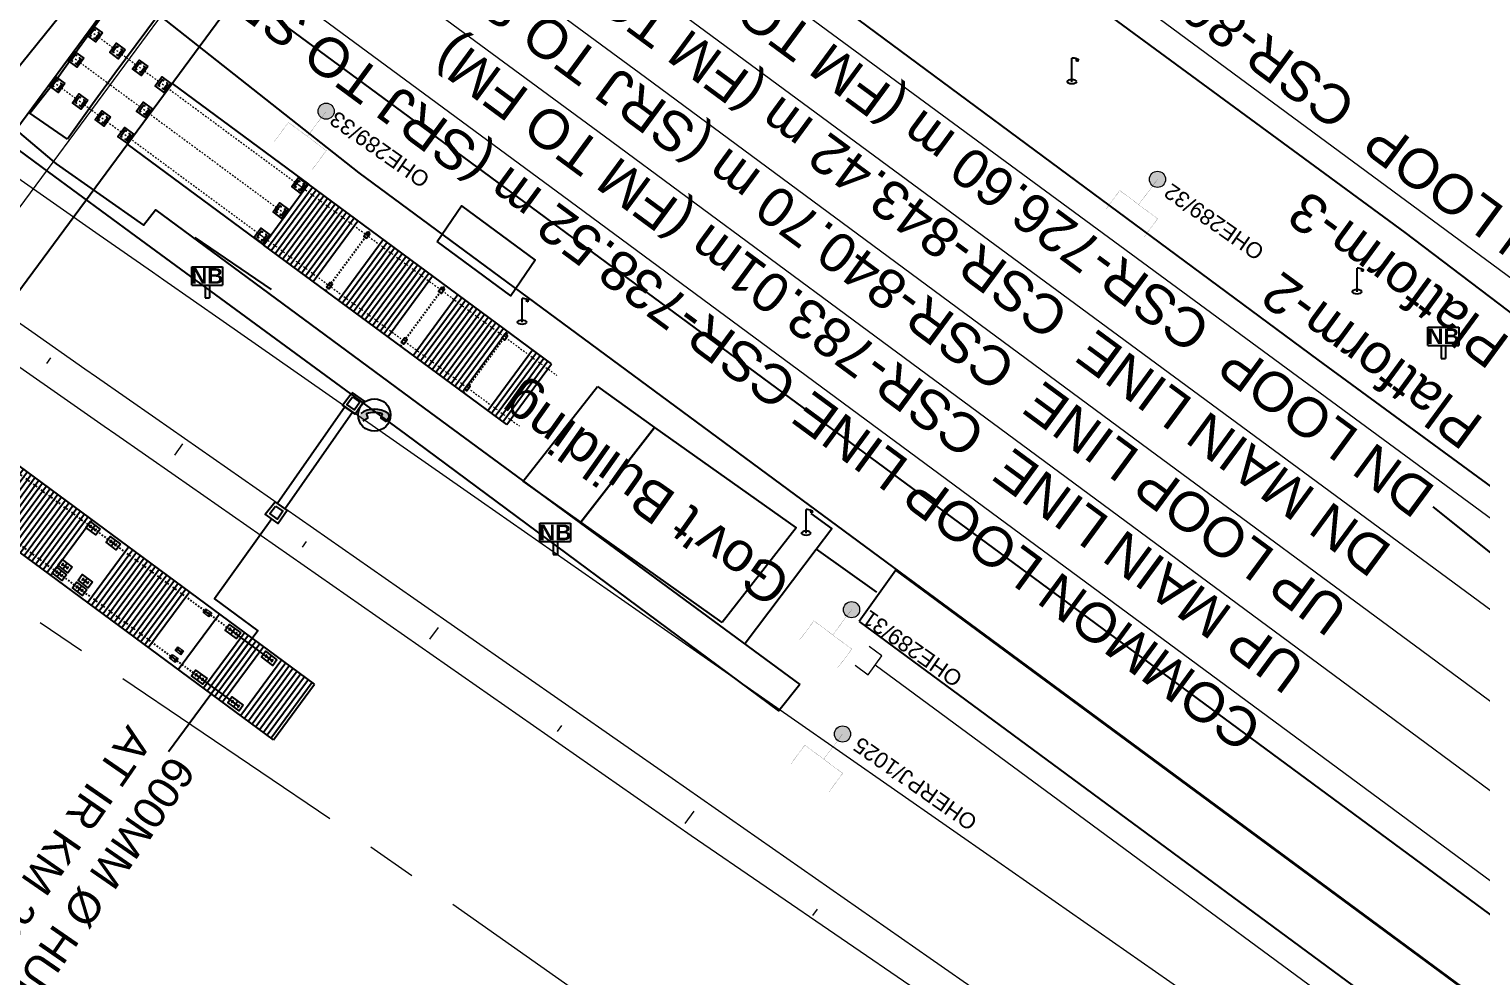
# Model space of a CAD drawing. Header units: metres. Extents: x 646303 to 662875, y 3366650 to 3378730.
# Drawn here: x 652987.1 to 653079.4, y 3373664.8 to 3373725 of the extents above; entities that cross this region are included whole.
import ezdxf
from ezdxf.enums import TextEntityAlignment as Align

# ---------------------------------------------------------------- set-up
doc = ezdxf.new("R2010")
doc.units = ezdxf.units.M
doc.header["$MEASUREMENT"] = 0
doc.linetypes.add('CENTER', pattern=[50.8, 31.75, -6.35, 6.35, -6.35])
doc.linetypes.add('HIDDEN', pattern=[0.375, 0.25, -0.125])
for name, color, linetype in [('AA_P_CEN_0.05', 2, 'CENTER'), ('AA_P_CON_0.30', 1, 'Continuous'), ('BASE PLATE', 1, 'Continuous'), ('col', 7, 'Continuous'), ('COMPOUND_WALL', 251, 'Continuous'), ('FOOTPATH', 251, 'Continuous'), ('GOVT_BUILDING', 251, 'Continuous'), ('GRILL', 251, 'Continuous'), ('LAMP_POST', 7, 'Continuous'), ('LINK LINE', 190, 'Continuous'), ('NAME_BOARD', 251, 'Continuous'), ('PLATFORM', 7, 'Continuous'), ('SHED', 252, 'Continuous'), ('STEPS', 7, 'Continuous'), ('Telephone_Pole', 251, 'Continuous'), ('TOPO_TELEPHONE_POLE', 8, 'Continuous'), ('TOPO_TEXT', 251, 'Continuous')]:
    doc.layers.add(name, color=color, linetype=linetype)
for name, color, linetype, lineweight in [('Existing IR Track', 143, 'Continuous', 0), ('Existing Railway Boundary', 7, 'CENTER', 0), ('flow direction', 7, 'Continuous', 0), ('OHE MAST', 8, 'Continuous', 0), ('OHE MAST TEXT', 8, 'Continuous', 0), ('pro Center line', 7, 'Continuous', 0), ('PROPOSED DFCC TOE SLOPES - Cut & Connection', 239, 'Continuous', 0), ("RAJPURA STN. SRJ's", 251, 'Continuous', 0), ('st-obj', 4, 'Continuous', 20)]:
    doc.layers.add(name, color=color, linetype=linetype, lineweight=lineweight)
doc.styles.add('NB', font='swissbo.ttf', dxfattribs={"height": 1.5})
doc.styles.get("Standard").update_dxf_attribs({"font": 'arial.ttf'})
doc.dimstyles.new('ISO-25', dxfattribs={"dimtxt": 2.5, "dimasz": 2.5, "dimexe": 1.25, "dimexo": 0.625, "dimtad": 1, "dimtxsty": 'Standard', "dimcen": 2.5, "dimadec": 0, "dimazin": 0, "dimtfac": 1, "dimtmove": 0, "dimatfit": 3, "dimfxl": 1, "dimarcsym": 0})

# ---------------------------------------------------------------- blocks, each defined once
blk = doc.blocks.new('LP')
for points in [[(0, 0), (0, 1.501)], [(0.252, 1.35), (0.436, 1.35)]]:
    blk.add_lwpolyline(points)
for centre, radius, start, end in [((0.066, 0.986), 0.519, 57.64249, 97.31648), ((0.344, 1.331), 0.094, 11.70118, 168.04763)]:
    blk.add_arc(centre, radius, start, end)
blk.add_ellipse((0.345, 1.357), major_axis=(0.0017, 0.0438), ratio=0.461056, start_param=1.74022, end_param=4.575836)
at = {"extrusion": (0, 0, -1)}
blk.add_ellipse((0, 0.005), major_axis=(0.308, 0), ratio=0.400495, dxfattribs=at)
blk = doc.blocks.new('NB')
for p, q in [((-0.976, 0.818), (-0.976, 1.983)), ((-0.976, 1.983), (0.976, 1.983)), ((0.976, 1.983), (0.976, 0.818)), ((-0.976, 0.818), (0.976, 0.818)), ((-0.132, 0.818), (-0.132, 0)), ((-0.132, 0), (0.132, 0)), ((0.132, 0.818), (0.132, 0))]:
    blk.add_line(p, q)
at = {"style": 'NB', "width": 1.025371}
blk.add_text('NB', height=0.9883, dxfattribs=at).set_placement((0, 1.4), align=Align.MIDDLE)
blk = doc.blocks.new('TP')
at = {"layer": 'Telephone_Pole'}
blk.add_hatch(color=8, dxfattribs=at).paths.add_polyline_path([(0.49, 0.079, -0.516403), (0.502, 0.041, 0.157799), (0.417, -0.191, 0.257253), (0.428, -0.213), (0.701, -0.401, 0.297943), (0.73, -0.402, 0.213635), (0.941, -0.089, 0.292624), (0.86, 0.104, 0.314672), (-0.86, 0.095, 0.297888), (-0.938, -0.102, 0.205841), (-0.73, -0.402, 0.297943), (-0.701, -0.401), (-0.428, -0.213, 0.257253), (-0.417, -0.191, 0.155164), (-0.499, 0.038, -0.510878), (-0.488, 0.076, -0.167449)])
at = {"layer": 'Telephone_Pole', "color": 8}
for p, q in [((-0.701, -0.401), (-0.428, -0.213)), ((-0.442, -0.218), (-0.442, -0.218)), ((0.701, -0.401), (0.428, -0.213)), ((0.442, -0.218), (0.442, -0.218))]:
    blk.add_line(p, q, dxfattribs=at)
blk.add_circle((0, 0), 1.03, dxfattribs=at)
for centre, radius, start, end in [((0.006, -1.131), 1.502, 55.36592, 125.23532), ((-0.48, 0.053), 0.0243, 109.21809, 217.46399), ((-0.818, -0.206), 0.402, 2.18439, 37.46399), ((0.006, -1.342), 1.502, 71.19434, 109.21809), ((0.818, -0.206), 0.402, 141.94645, 177.81561), ((0.483, 0.056), 0.0243, 321.94645, 71.19434), ((0.749, -0.055), 0.194, 350.12305, 55.36592), ((-0.442, -0.192), 0.0258, 304.47763, 2.18439), ((0.442, -0.192), 0.0258, 177.81561, 235.52237), ((0.716, -0.38), 0.0258, 235.52237, 301.88655), ((0.486, -0.009), 0.462, 301.88655, 350.12305)]:
    blk.add_arc(centre, radius, start, end, dxfattribs=at)
blk = doc.blocks.new('OHE MAST')
h = blk.add_hatch(color=256)
edge = h.paths.add_edge_path()
edge.add_arc((0, 0), 0.514, 0, 360)
at = {"const_width": 0.01, "flags": 128}
for points in [[(1.5, 3.5), (1.5, 2), (-1.5, 2), (-1.5, 3.5)], [(0, 2), (0, 0)]]:
    blk.add_lwpolyline(points, dxfattribs=at)
blk.add_circle((0, 0), 0.514)
blk = doc.blocks.new('A$C23ec8c73')
at = {"layer": 'BASE PLATE', "elevation": -86491}
blk.add_lwpolyline([(350, 350), (-350, 350), (-350, -350), (350, -350)], close=True, dxfattribs=at)
at = {"layer": 'col', "color": 1, "ltscale": 1.5, "elevation": -86491}
for points in [[(206, 204, 0.373119), (191, 216), (-191, 216, 0.373119), (-206, 204), (-217, 131, -0.373119), (-224, 125), (-225, 125), (-225, 225), (225, 225), (225, 125), (224, 125, -0.373119), (217, 131)], [(206, -204, -0.373119), (191, -216), (-191, -216, -0.373119), (-206, -204), (-217, -131, 0.373119), (-224, -125), (-225, -125), (-225, -225), (225, -225), (225, -125), (224, -125, 0.373119), (217, -131)]]:
    blk.add_lwpolyline(points, format="xyb", close=True, dxfattribs=at)
blk = doc.blocks.new('PD6')
at = {"color": 0, "elevation": -379564}
blk.add_lwpolyline([(778187, -183807), (778139, -183801, -0.373885), (778127, -183787), (778127, -183666), (778127, -183545, -0.373885), (778139, -183531), (778187, -183525, 0.373885), (778193, -183518), (778193, -183516), (778123, -183516), (778053, -183516), (778053, -183518, 0.373885), (778059, -183525), (778108, -183531, -0.373885), (778120, -183545), (778120, -183666), (778120, -183787, -0.373885), (778108, -183801), (778059, -183807, 0.373885), (778053, -183814), (778053, -183816), (778123, -183816), (778193, -183816), (778193, -183814, 0.373885), (778187, -183807)], format="xyb", dxfattribs=at)
at = {"layer": 'st-obj', "color": 0, "linetype": 'Continuous', "elevation": -379564}
blk.add_lwpolyline([(777973, -183441), (778273, -183441), (778273, -183891), (777973, -183891)], close=True, dxfattribs=at)
blk = doc.blocks.new('*U165')
at = {"color": 1}
blk.add_line((2200, 0), (-2200, 0), dxfattribs=at)
blk = doc.blocks.new('*U166')
at = {"color": 0, "linetype": 'ByBlock', "lineweight": -2}
for p in [(0, 0), (0, -300), (0, -600), (0, -900), (0, -1200), (0, -1500), (0, -1800), (0, -2100), (0, -2400), (0, -2700), (0, -3000), (0, -3300), (0, -3600), (0, -3900), (0, -4200), (0, -4500), (0, -4800), (0, -5100), (0, -5400), (0, -5700), (0, -6000), (0, -6300), (0, -6600), (0, -6900), (0, -7200), (0, -7500)]:
    blk.add_blockref('*U165', p, dxfattribs=at)
blk = doc.blocks.new('*U167')
at = {"color": 1}
blk.add_line((2200, 0), (-2200, 0), dxfattribs=at)
blk = doc.blocks.new('*U168')
at = {"color": 0, "linetype": 'ByBlock', "lineweight": -2}
for p in [(0, 0), (0, -300), (0, -600), (0, -900), (0, -1200), (0, -1500), (0, -1800), (0, -2100), (0, -2400), (0, -2700), (0, -3000), (0, -3300), (0, -3600), (0, -3900), (0, -4200), (0, -4500), (0, -4800)]:
    blk.add_blockref('*U167', p, dxfattribs=at)
blk = doc.blocks.new('*U169')
at = {"color": 1}
blk.add_line((2200, 0), (-2200, 0), dxfattribs=at)
blk = doc.blocks.new('*U170')
at = {"color": 0, "linetype": 'ByBlock', "lineweight": -2}
for p in [(0, 0), (0, -300), (0, -600), (0, -900), (0, -1200), (0, -1500)]:
    blk.add_blockref('*U169', p, dxfattribs=at)
blk = doc.blocks.new('*U171')
at = {"color": 1}
blk.add_line((2200, 0), (-2200, 0), dxfattribs=at)
blk = doc.blocks.new('*U172')
at = {"color": 0, "linetype": 'ByBlock', "lineweight": -2}
for p in [(0, 0), (0, -300), (0, -600), (0, -900), (0, -1200), (0, -1500)]:
    blk.add_blockref('*U171', p, dxfattribs=at)
at = {"color": 0, "linetype": 'ByBlock', "lineweight": -2, "transparency": 16777216}
for p in [(0, -1800), (0, -2100), (0, -2400)]:
    blk.add_blockref('*U171', p, dxfattribs=at)
blk = doc.blocks.new('tatit')
at = {"layer": 'AA_P_CEN_0.05', "ltscale": 0.3}
for p, q in [((71690, -335164, 20514), (71690, -311395, 20514)), ((75290, -335164, 20514), (75290, -311703, 20514))]:
    blk.add_line(p, q, dxfattribs=at)
at = {"layer": 'AA_P_CEN_0.05', "color": 1, "linetype": 'HIDDEN', "lineweight": 30, "ltscale": 3}
for points, elevation in [([(96208, -327299), (101008, -327299)], -109302), ([(96208, -333199), (101008, -333199)], -109302), ([(96208, -338192), (101008, -338192)], 59183)]:
    blk.add_lwpolyline(points, dxfattribs=dict(at, elevation=elevation))
at = {"layer": 'AA_P_CON_0.30'}
for p, q in [((70915, -305374, 181753), (160762, -305374, 205967)), ((160762, -311624, 205967), (70915, -311624, 181753)), ((71290, -341574, 1388225), (71290, -311599, 91581)), ((75690, -341574, 1920247), (75690, -311599, 38985)), ((96208, -311624, 20514), (96208, -322399, 20514)), ((101008, -311624, 20514), (101008, -322399, 20514)), ((101008, -322399, 437013), (96208, -322399, 442746)), ((71954, -324364, 172050), (71416, -324364, 172050)), ((72554, -324364, 172050), (72016, -324364, 172050)), ((75554, -324364, 172050), (75016, -324364, 172050)), ((71954, -325964, 172050), (71416, -325964, 172050)), ((72554, -325964, 172050), (72016, -325964, 172050)), ((75554, -325964, 172050), (75016, -325964, 172050)), ((71290, -334056, 465691), (75690, -334056, 465691)), ((71954, -335414, 20514), (71416, -335414, 20514)), ((71690, -338529, 95752), (71690, -335164, 95752)), ((75554, -335414, 176017), (75016, -335414, 176017)), ((75290, -338529, 251255), (75290, -335164, 251255)), ((71426, -338279, -1274126), (71963, -338279, -1274126)), ((75026, -338279, -1118623), (75563, -338279, -1118623)), ((71290, -341574, 465691), (75690, -341574, 465691))]:
    blk.add_line(p, q, dxfattribs=at)
for points, elevation in [([(96208, -341599), (96208, -322399)], -44394), ([(96208, -322699), (101008, -322699)], -44394), ([(101008, -341599), (101008, -322399)], 20514), ([(96208, -322999), (101008, -322999)], -44394), ([(96208, -323299), (101008, -323299)], -44394), ([(96208, -323599), (101008, -323599)], -44394), ([(96208, -323899), (101008, -323899)], -44394), ([(96208, -324199), (101008, -324199)], -44394), ([(96208, -324199), (101008, -324199)], -44394), ([(96208, -324499), (101008, -324499)], -44394), ([(96208, -324799), (101008, -324799)], -44394), ([(96208, -324799), (101008, -324799)], -44394), ([(96208, -325099), (101008, -325099)], -44394), ([(96208, -325399), (101008, -325399)], -44394), ([(96208, -325699), (101008, -325699)], -44394), ([(96208, -325999), (101008, -325999)], -44394), ([(96208, -326299), (101008, -326299)], -44394), ([(96208, -328299), (101008, -328299)], -44394), ([(96208, -328599), (101008, -328599)], -44394), ([(96208, -328899), (101008, -328899)], -44394), ([(96208, -329199), (101008, -329199)], -44394), ([(96208, -329499), (101008, -329499)], -44394), ([(96208, -329499), (101008, -329499)], -44394), ([(96208, -329799), (101008, -329799)], -44394), ([(96208, -330099), (101008, -330099)], -44394), ([(96208, -330399), (101008, -330399)], -44394), ([(96208, -330699), (101008, -330699)], -44394), ([(96208, -330999), (101008, -330999)], -44394), ([(96208, -331299), (101008, -331299)], -44394), ([(96208, -331299), (101008, -331299)], -44394), ([(96208, -331599), (101008, -331599)], -44394), ([(96208, -331899), (101008, -331899)], -44394), ([(96208, -332199), (101008, -332199)], -44394), ([(96208, -334199), (101008, -334199)], -109302), ([(96208, -334199), (101008, -334199)], -109302), ([(96208, -334499), (101008, -334499)], -109302), ([(96208, -334799), (101008, -334799)], -109302), ([(96208, -335099), (101008, -335099)], -109302), ([(96208, -335399), (101008, -335399)], -109302), ([(96208, -335699), (101008, -335699)], -109302), ([(96208, -335699), (101008, -335699)], -109302), ([(96208, -335999), (101008, -335999)], -109302), ([(96208, -336299), (101008, -336299)], -109302), ([(96208, -336599), (101008, -336599)], -109302), ([(96208, -336899), (101008, -336899)], -109302), ([(96208, -337199), (101008, -337199)], -109302), ([(96208, -337499), (101008, -337499)], -109302), ([(96208, -337499), (101008, -337499)], -109302), ([(96208, -337799), (101008, -337799)], -109302), ([(96208, -338099), (101008, -338099)], -109302), ([(96208, -340099), (101008, -340099)], -109302), ([(96208, -340399), (101008, -340399)], -109302), ([(101008, -341599), (101008, -340099)], -44394), ([(96208, -340699), (101008, -340699)], -109302), ([(96208, -340999), (101008, -340999)], -109302), ([(96208, -341299), (101008, -341299)], -109302), ([(96208, -341599), (101008, -341599)], -109302)]:
    blk.add_lwpolyline(points, dxfattribs=dict(at, elevation=elevation))
for points, elevation in [([(71915, -324764), (71465, -324764), (71465, -323964), (71915, -323964)], 172050), ([(72515, -324764), (72065, -324764), (72065, -323964), (72515, -323964)], 172050), ([(75515, -324764), (75065, -324764), (75065, -323964), (75515, -323964)], 172050), ([(71915, -326364), (71465, -326364), (71465, -325564), (71915, -325564)], 172050), ([(72515, -326364), (72065, -326364), (72065, -325564), (72515, -325564)], 172050), ([(75515, -326364), (75065, -326364), (75065, -325564), (75515, -325564)], 172050), ([(96433, -327199), (96783, -327199), (96783, -327399), (96433, -327399)], -44394), ([(100783, -327199), (100433, -327199), (100433, -327399), (100783, -327399)], -44394), ([(96433, -333099), (96783, -333099), (96783, -333299), (96433, -333299)], -44394), ([(100783, -333099), (100433, -333099), (100433, -333299), (100783, -333299)], -44394), ([(71915, -335864), (71465, -335864), (71465, -334964), (71915, -334964)], 20514), ([(75515, -335864), (75065, -335864), (75065, -334964), (75515, -334964)], 176017), ([(71915, -338729), (71465, -338729), (71465, -337829), (71915, -337829)], -1274126), ([(75515, -338729), (75065, -338729), (75065, -337829), (75515, -337829)], -1118623), ([(96433, -338092), (96783, -338092), (96783, -338292), (96433, -338292)], 124090), ([(100783, -338092), (100433, -338092), (100433, -338292), (100783, -338292)], 124090)]:
    blk.add_lwpolyline(points, close=True, dxfattribs=dict(at, elevation=elevation))
for points, elevation in [([(71620, -324564), (71760, -324564), (71760, -324563, 0.369939), (71754, -324556), (71705, -324548, -0.369939), (71693, -324535), (71693, -324193, -0.369939), (71705, -324179), (71754, -324172, 0.369939), (71760, -324165), (71760, -324164), (71620, -324164), (71620, -324165, 0.369939), (71626, -324172), (71674, -324179, -0.369939), (71686, -324193), (71686, -324535, -0.369939), (71674, -324548), (71626, -324556, 0.369939), (71620, -324563)], 172050), ([(72220, -324564), (72360, -324564), (72360, -324563, 0.369939), (72354, -324556), (72305, -324548, -0.369939), (72293, -324535), (72293, -324193, -0.369939), (72305, -324179), (72354, -324172, 0.369939), (72360, -324165), (72360, -324164), (72220, -324164), (72220, -324165, 0.369939), (72226, -324172), (72274, -324179, -0.369939), (72286, -324193), (72286, -324535, -0.369939), (72274, -324548), (72226, -324556, 0.369939), (72220, -324563)], 172050), ([(75220, -324564), (75360, -324564), (75360, -324563, 0.369939), (75354, -324556), (75305, -324548, -0.369939), (75293, -324535), (75293, -324193, -0.369939), (75305, -324179), (75354, -324172, 0.369939), (75360, -324165), (75360, -324164), (75220, -324164), (75220, -324165, 0.369939), (75226, -324172), (75274, -324179, -0.369939), (75286, -324193), (75286, -324535, -0.369939), (75274, -324548), (75226, -324556, 0.369939), (75220, -324563)], 172050), ([(71620, -326164), (71760, -326164), (71760, -326163, 0.369939), (71754, -326156), (71705, -326148, -0.369939), (71693, -326135), (71693, -325793, -0.369939), (71705, -325779), (71754, -325772, 0.369939), (71760, -325765), (71760, -325764), (71620, -325764), (71620, -325765, 0.369939), (71626, -325772), (71674, -325779, -0.369939), (71686, -325793), (71686, -326135, -0.369939), (71674, -326148), (71626, -326156, 0.369939), (71620, -326163)], 172050), ([(72220, -326164), (72360, -326164), (72360, -326163, 0.369939), (72354, -326156), (72305, -326148, -0.369939), (72293, -326135), (72293, -325793, -0.369939), (72305, -325779), (72354, -325772, 0.369939), (72360, -325765), (72360, -325764), (72220, -325764), (72220, -325765, 0.369939), (72226, -325772), (72274, -325779, -0.369939), (72286, -325793), (72286, -326135, -0.369939), (72274, -326148), (72226, -326156, 0.369939), (72220, -326163)], 172050), ([(75220, -326164), (75360, -326164), (75360, -326163, 0.369939), (75354, -326156), (75305, -326148, -0.369939), (75293, -326135), (75293, -325793, -0.369939), (75305, -325779), (75354, -325772, 0.369939), (75360, -325765), (75360, -325764), (75220, -325764), (75220, -325765, 0.369939), (75226, -325772), (75274, -325779, -0.369939), (75286, -325793), (75286, -326135, -0.369939), (75274, -326148), (75226, -326156, 0.369939), (75220, -326163)], 172050), ([(71620, -335664), (71760, -335664), (71760, -335663, 0.369939), (71754, -335656), (71705, -335648, -0.369939), (71693, -335635), (71693, -335193, -0.369939), (71705, -335179), (71754, -335172, 0.369939), (71760, -335165), (71760, -335164), (71620, -335164), (71620, -335165, 0.369939), (71626, -335172), (71674, -335179, -0.369939), (71686, -335193), (71686, -335635, -0.369939), (71674, -335648), (71626, -335656, 0.369939), (71620, -335663)], 20514), ([(75220, -335664), (75360, -335664), (75360, -335663, 0.369939), (75354, -335656), (75305, -335648, -0.369939), (75293, -335635), (75293, -335193, -0.369939), (75305, -335179), (75354, -335172, 0.369939), (75360, -335165), (75360, -335164), (75220, -335164), (75220, -335165, 0.369939), (75226, -335172), (75274, -335179, -0.369939), (75286, -335193), (75286, -335635, -0.369939), (75274, -335648), (75226, -335656, 0.369939), (75220, -335663)], 176017), ([(71620, -338529), (71760, -338529), (71760, -338528, 0.369939), (71754, -338521), (71705, -338513, -0.369939), (71693, -338500), (71693, -338058, -0.369939), (71705, -338044), (71754, -338037, 0.369939), (71760, -338030), (71760, -338029), (71620, -338029), (71620, -338030, 0.369939), (71626, -338037), (71674, -338044, -0.369939), (71686, -338058), (71686, -338500, -0.369939), (71674, -338513), (71626, -338521, 0.369939), (71620, -338528)], -1274126), ([(75220, -338529), (75360, -338529), (75360, -338528, 0.369939), (75354, -338521), (75305, -338513, -0.369939), (75293, -338500), (75293, -338058, -0.369939), (75305, -338044), (75354, -338037, 0.369939), (75360, -338030), (75360, -338029), (75220, -338029), (75220, -338030, 0.369939), (75226, -338037), (75274, -338044, -0.369939), (75286, -338058), (75286, -338500, -0.369939), (75274, -338513), (75226, -338521, 0.369939), (75220, -338528)], -1118623)]:
    blk.add_lwpolyline(points, format="xyb", close=True, dxfattribs=dict(at, elevation=elevation))
at = {"layer": 'pro Center line', "color": 2, "linetype": 'CENTER', "lineweight": 0}
for p, q in [((96608, -305330, -740682), (96608, -322324, -139516)), ((98608, -305330, -368132), (98608, -322324, 233033)), ((100608, -305330, 4417), (100608, -322324, 605582)), ((96608, -321649, -44394), (96608, -342309, -44394)), ((100608, -321649, -44394), (100608, -342309, -44394))]:
    blk.add_line(p, q, dxfattribs=at)
at = {"layer": 'pro Center line', "color": 2, "lineweight": 0}
blk.add_line((62391, -308499, 181753), (165582, -308499, 206086), dxfattribs=at)
at = {"color": 4, "xscale": -1, "rotation": 180}
for p in [(96608, -305799, -724584), (98608, -305799, -352035), (100608, -305799, 107005), (96608, -307599, -662727), (100608, -307599, 168863), (96608, -309399, -600869), (100608, -309399, 230720), (96608, -311199, -539012), (98608, -311199, -166463), (100608, -311199, 206086), (96608, -321974, -379330), (98608, -321974, -6781), (100608, -321974, 365768)]:
    blk.add_blockref('A$C23ec8c73', p, dxfattribs=at)
at = {"color": 1}
for name, p in [('*U166', (73490, -316489, 1178868)), ('*U168', (73490, -326907, 1178868)), ('*U170', (73490, -336052, 1182834)), ('*U172', (73490, -338988, -1118623))]:
    blk.add_blockref(name, p, dxfattribs=at)
at = {"layer": 'AA_P_CON_0.30'}
for p in [(-706434, -149738, 767164), (-705834, -149738, 767164), (-702834, -149738, 767164)]:
    blk.add_blockref('PD6', p, dxfattribs=at)
blk = doc.blocks.new('hUME')
at = {"color": 5, "elevation": 267.597}
blk.add_lwpolyline([(653122.545, 3373621.784), (653123.318, 3373621.235), (653122.75, 3373620.412), (653121.938, 3373620.995), (653122.54, 3373621.777)], dxfattribs=at)
at = {"color": 5}
for points in [[(653117.787, 3373614.738), (653122.106, 3373620.931)], [(653118.279, 3373614.395), (653122.598, 3373620.587)], [(653117.647, 3373614.841), (653118.419, 3373614.292), (653117.852, 3373613.468), (653117.04, 3373614.052), (653117.641, 3373614.834)]]:
    blk.add_lwpolyline(points, dxfattribs=at)
at = {"color": 5, "elevation": 267.597}
blk.add_lwpolyline([(653122.586, 3373621.51), (653123.041, 3373621.186), (653122.701, 3373620.693), (653122.223, 3373621.037)], close=True, dxfattribs=at)
at = {"color": 5}
blk.add_lwpolyline([(653117.688, 3373614.566), (653118.143, 3373614.243), (653117.803, 3373613.75), (653117.324, 3373614.094)], close=True, dxfattribs=at)

msp = doc.modelspace()

# ---------------------------------------------------------------- linework, layer by layer
at = {"color": 5}
msp.add_lwpolyline([(653002.5624, 3373693.8506), (652998.9319, 3373688.7628), (653001.6714, 3373686.7398), (652995.9977, 3373679.0567)], dxfattribs=at)
at = {"layer": 'COMPOUND_WALL', "linetype": 'Continuous'}
msp.add_polyline3d([(653002.559, 3373708.426, 271.221), (652997.695, 3373711.737, 271.038)], dxfattribs=at)
at = {"layer": 'Existing IR Track', "flags": 128}
for points in [[(653126.201, 3373672.9183), (653117.4788, 3373680.4895), (653087.364, 3373704.6777), (653056.855, 3373727.188), (653018.3304, 3373755.5417), (652949.7314, 3373806.0918), (652919.4102, 3373828.3832), (652886.5558, 3373852.6383), (652863.3459, 3373869.7541), (652829.5996, 3373894.7682), (652804.5726, 3373913.1994), (652777.4858, 3373933.2401), (652748.3787, 3373954.897), (652719.3268, 3373976.3993), (652697.0863, 3373992.8052), (652679.5191, 3374005.8061), (652662.2454, 3374018.5936), (652647.6982, 3374029.2881), (652630.8054, 3374041.7311), (652618.4234, 3374050.8725), (652602.9383, 3374062.3321), (652587.4496, 3374073.837), (652571.5248, 3374085.4632), (652521.2923, 3374117.2724)], [(653150.8967, 3373618.7451), (653124.3648, 3373638.158), (653088.091, 3373664.889), (653052.5048, 3373691.1437), (653021.0346, 3373714.3765), (652988.1136, 3373738.659), (652952.7205, 3373764.7408), (652912.8499, 3373794.2057), (652881.4043, 3373817.31), (652850.5782, 3373839.9979), (652815.81, 3373865.6463), (652785.1919, 3373888.2845), (652753.7133, 3373911.4717), (652720.2865, 3373936.0479), (652700.5729, 3373950.583), (652688.0284, 3373959.8103), (652677.4201, 3373967.6447), (652661.1815, 3373979.5816), (652643.2361, 3373992.7955), (652628.4274, 3374003.737)], [(653135.9219, 3373652.7543), (653117.1724, 3373666.5456), (653081.2038, 3373693.0024), (653047.7357, 3373717.6201), (653030.0984, 3373730.5933), (653015.4925, 3373741.3414), (652997.404, 3373754.6522), (652981.2511, 3373766.5497), (652962.9593, 3373780.0226), (652943.5973, 3373794.28), (652923.905, 3373808.7805), (652908.1175, 3373820.4499), (652892.003, 3373832.3608), (652876.9771, 3373843.4357), (652858.9245, 3373856.7413), (652844.1672, 3373867.6389), (652826.8673, 3373880.4142), (652811.28, 3373891.9347)], [(652808.5586, 3373888.255), (652824.0478, 3373876.8364), (652841.4696, 3373863.9903), (652856.2532, 3373853.0893), (652874.2787, 3373839.7854), (652889.1839, 3373828.7843), (652905.4351, 3373816.8222), (652921.0614, 3373805.3201), (652940.9195, 3373790.6559), (652960.2688, 3373776.3674), (652978.5385, 3373762.8814), (652994.7899, 3373750.8853), (653012.7619, 3373737.6453), (653027.2504, 3373726.9717), (653044.9872, 3373713.8992), (653078.4328, 3373689.2511), (653095.5978, 3373676.6021), (653114.3889, 3373662.778), (653132.956, 3373649.093)], [(652821.2125, 3373873.2335), (652838.7376, 3373860.3047), (652853.6449, 3373849.3073), (652871.5361, 3373836.0837), (652886.231, 3373825.2225), (652902.6861, 3373813.1154), (652918.3143, 3373801.6168), (652938.167, 3373786.9423), (652957.7989, 3373772.4305), (652975.7786, 3373759.1557), (652993.9181, 3373745.7628), (653010.0019, 3373733.9256), (653026.3209, 3373721.9154), (653042.2237, 3373710.1702), (653058.3068, 3373698.2919), (653075.6422, 3373685.4862), (653093.3343, 3373672.417), (653111.5589, 3373658.9601), (653130.0925, 3373645.275)], [(652818.6998, 3373869.4947), (652836.047, 3373856.6678), (652853.5109, 3373843.7546), (652868.8491, 3373832.4489), (652884.3596, 3373821.0161), (652899.9869, 3373809.4659), (652915.6899, 3373797.8596), (652935.4594, 3373783.28), (652955.226, 3373768.7026), (652973.0824, 3373755.511), (652990.9668, 3373742.2987), (653007.2986, 3373730.2648), (653023.685, 3373718.1906), (653039.5114, 3373706.5041), (653055.4056, 3373694.7677), (653072.9272, 3373681.8171), (653090.5717, 3373668.7758), (653108.856, 3373655.3032), (653127.204, 3373641.7838)], [(653208.6326, 3373570.0166), (653191.6631, 3373581.2112), (653187.8748, 3373583.4691), (653183.7851, 3373585.8114), (653169.2489, 3373593.9716), (653142.2016, 3373610.4694), (653126.8177, 3373621.2183), (653087.2801, 3373650.3681), (653040.9011, 3373684.5495)]]:
    msp.add_lwpolyline(points, dxfattribs=at)
at = {"layer": 'Existing Railway Boundary', "ltscale": 0.5, "flags": 128}
msp.add_lwpolyline([(654002.209, 3372947.3374), (653941.6142, 3372995.8875), (653885.0948, 3373041.1722), (653849.3973, 3373069.6171), (653743.2122, 3373149.4146), (653618.3148, 3373244.7252), (653580.9535, 3373273.9706), (653528.5753, 3373314.5086), (653337.2875, 3373455.6537), (653241.7142, 3373522.5487), (653184.8817, 3373562.8841), (653178.3209, 3373554.058), (653007.7255, 3373673.7874), (652924.822, 3373729.8796), (652907.72, 3373740.0209), (652904.5642, 3373745.0641), (652864.1809, 3373771.0185), (652862.8289, 3373763.9282), (652836.0798, 3373790.575), (652793.9064, 3373826.9777), (652786.3399, 3373815.8276), (652694.4321, 3373883.0097), (652615.3514, 3373944.3753), (652559.0758, 3373987.3078), (652463.6034, 3374028.6205), (652316.9711, 3374087.5745), (652144.3796, 3374095.1872)], dxfattribs=at)
at = {"layer": 'FOOTPATH', "linetype": 'Continuous'}
msp.add_polyline3d([(653036.132, 3373683.323, 270.021), (653034.781, 3373681.656, 270.027), (653011.079, 3373699.229, 270.033), (652993.929, 3373711.826, 270.003), (652988.4, 3373715.876, 269.956), (652980.742, 3373721.513, 269.456), (652971.599, 3373728.332, 269.492), (652967.444, 3373731.492, 269.56), (652959.926, 3373736.882, 269.552), (652940.35, 3373751.25, 269.631), (652941.145, 3373752.3, 269.643), (652942.347, 3373753.877, 269.721), (652961.624, 3373739.547, 269.632), (652960.646, 3373737.97, 269.567), (652968.037, 3373732.45, 269.592), (652972.271, 3373729.269, 269.541), (652982.131, 3373722.094, 269.528), (652988.866, 3373716.41, 269.952), (652994.415, 3373712.523, 270.049), (652995.181, 3373713.497, 270.08), (653012.257, 3373700.883, 270.05)], close=True, dxfattribs=at)
at = {"layer": 'GOVT_BUILDING', "linetype": 'Continuous'}
for points in [[(652917.016, 3373783.788, 0), (652991.476, 3373728.752, 271.62), (652985.251, 3373721.047, 271.485), (652961.4714, 3373738.087, 271.3845), (652962.4069, 3373739.6768, 271.4645), (652942.5076, 3373754.6555, 271.5535), (652941.4394, 3373753.2789, 271.4755), (652918.9903, 3373769.9804, 272.637), (652916.9467, 3373767.2973, 272.6264), (652909.1222, 3373773.5393, 0)], [(653031.19, 3373687.269, 271.632), (653022.205, 3373693.634, 272.107), (653026.894, 3373699.653, 270.278), (653035.8874, 3373693.2821, 270.278)]]:
    msp.add_polyline3d(points, close=True, dxfattribs=at)
at = {"layer": 'GRILL', "linetype": 'Continuous'}
for points in [[(653032.644, 3373685.946, 271.221), (653037.157, 3373691.921, 271.293), (653038.152, 3373693.239, 271.178), (653036.852, 3373694.193, 271.126)], [(653037.157, 3373691.921, 271.293), (653040.998, 3373689.196, 270.121)]]:
    msp.add_polyline3d(points, dxfattribs=at)
at = {"layer": 'LINK LINE', "linetype": 'Continuous', "lineweight": 0, "flags": 128}
for points in [[(652988.5145, 3373704.0953), (652988.2546, 3373703.7336)], [(652996.895, 3373698.6211), (652996.3743, 3373697.8967)], [(653004.7514, 3373692.4178), (653004.4873, 3373692.0503)], [(653013.136, 3373686.9494), (653012.5993, 3373686.2026)], [(653020.9824, 3373680.7321), (653020.7082, 3373680.3506)], [(653029.377, 3373675.2777), (653028.8188, 3373674.501)], [(653037.2159, 3373669.05), (653036.9344, 3373668.6582)]]:
    msp.add_lwpolyline(points, dxfattribs=at)
at = {"layer": 'LINK LINE', "linetype": 'Continuous', "lineweight": 0}
for points in [[(653130.7223, 3373614.8604, 267.595), (653114.3177, 3373626.3012, 267.5984), (653097.9132, 3373637.7419, 267.6019), (653081.5086, 3373649.1827, 267.6053), (653065.1041, 3373660.6234, 267.6087), (653048.6995, 3373672.0642, 267.6122), (653032.295, 3373683.5049, 267.6156), (653015.8904, 3373694.9457, 267.6191), (652999.4859, 3373706.3864, 267.6225), (652995.7148, 3373709.0164, 267.6233), (652994.9866, 3373709.5243, 267.6234), (652991.5991, 3373711.8868, 267.6237), (652983.0813, 3373717.8272, 267.6219)], [(653126.432, 3373608.7087, 267.595), (653110.0274, 3373620.1495, 267.5984), (653093.6229, 3373631.5902, 267.6019), (653077.2183, 3373643.031, 267.6053), (653060.8138, 3373654.4717, 267.6087), (653044.4092, 3373665.9125, 267.6122), (653028.0047, 3373677.3532, 267.6156), (653011.6002, 3373688.794, 267.6191), (652995.1956, 3373700.2347, 267.6225), (652991.4245, 3373702.8647, 267.6233), (652990.6963, 3373703.3726, 267.6234), (652987.3088, 3373705.7351, 267.6237), (652978.7911, 3373711.6755, 267.6219)], [(653043.5204, 3373663.92, 0), (653029.2283, 3373673.7113, 0.0675), (653012.8238, 3373685.152, 0.071), (652996.4192, 3373696.5928, 0.0744), (652992.6482, 3373699.2228, 0.0752), (652991.92, 3373699.7306, 0.0753), (652988.5324, 3373702.0931, 0.0756), (652980.0147, 3373708.0335, 0.0738)]]:
    msp.add_polyline3d(points, dxfattribs=at)
at = {"layer": 'PLATFORM', "linetype": 'Continuous'}
for points in [[(652669.243, 3374004.067, 269.575), (652689.213, 3373989.595, 269.652), (652701.278, 3373980.4997, 269.525), (652702.5316, 3373982.141, 269.525), (652715.964, 3373972.254, 269.688), (652714.877, 3373970.319, 269.503), (652714.877, 3373970.319, 269.503), (652712.036, 3373967.475, 269.076), (652716.901, 3373963.938, 269.643), (652763.215, 3373929.705, 269.661), (652799.634, 3373902.66, 269.667), (652884.63, 3373839.819, 269.643), (652931.86, 3373805.204, 269.529), (652979.135, 3373770.293, 269.511), (653028.214, 3373734.174, 269.551), (653069.051, 3373703.964, 269.553), (653096.933, 3373683.524, 269.558), (653101.589, 3373680.073, 268.752), (653104.004, 3373683.171, 269.078), (653108.457, 3373680.268, 269.511), (653113.801, 3373675.867, 268.858)], [(653113.29, 3373675.142, 268.878), (653113.801, 3373675.867, 268.858), (653115.666, 3373677.901, 268.873), (653116.492, 3373679.074, 268.871), (653111.237, 3373683.575, 269.527), (653102.705, 3373690.716, 269.503), (653074.593, 3373712.055, 269.536), (653034.011, 3373741.861, 269.534), (652986.021, 3373777.355, 269.532), (652946.277, 3373806.659, 269.53), (652892.624, 3373846.04, 269.63), (652804.761, 3373910.9, 269.693), (652764.959, 3373940.443, 269.69), (652717.976, 3373975.248, 269.631), (652692.682, 3373993.91, 269.605)], [(653039.892, 3373687.324, 270.074), (653086.129, 3373653.227, 270), (653088.434, 3373656.516, 270.138), (653042.235, 3373690.598, 270.117), (653039.892, 3373687.324, 270.074)]]:
    msp.add_polyline3d(points, dxfattribs=at)
msp.add_polyline3d([(653133.564, 3373622.078, 268.998), (653137.196, 3373626.382, 268.851), (653132.641, 3373629.898, 269.688), (653011.325, 3373719.384, 269.843), (652994.236, 3373731.977, 269.692), (652991.521, 3373728.951, 269.642), (653008.106, 3373715.846, 269.909), (653088.505, 3373656.501, 269.827), (653087.668, 3373655.169, 269.785), (653129.261, 3373625.057, 269.744)], close=True, dxfattribs=at)
at = {"layer": 'PROPOSED DFCC TOE SLOPES - Cut & Connection', "flags": 128}
msp.add_lwpolyline([(653009.8239, 3373700.0424), (653010.1301, 3373700.4815)], dxfattribs=at)
msp.add_lwpolyline([(653009.8239, 3373700.0424), (653010.1301, 3373700.4815)], dxfattribs=at)
at = {"layer": "RAJPURA STN. SRJ's", "color": 143, "flags": 128}
msp.add_lwpolyline([(653039.6388, 3373684.5469), (653040.4599, 3373683.9463), (653041.3422, 3373685.1526), (653040.5211, 3373685.7532)], dxfattribs=at)
at = {"layer": 'SHED', "linetype": 'Continuous'}
for points in [[(653013.073, 3373711.472, 272.39), (653014.617, 3373713.737, 272.362), (653019.3, 3373710.293, 272.044), (653017.7559, 3373708.0279, 272.044)], [(653023.256, 3373702.254, 270.842), (653026.894, 3373699.653, 270.278), (653022.205, 3373693.634, 272.107), (653018.5382, 3373696.2556, 272.107)]]:
    msp.add_polyline3d(points, close=True, dxfattribs=at)
at = {"layer": 'STEPS', "linetype": 'Continuous'}
for points in [[(652989.586, 3373717.971, 269.721), (652987.191, 3373719.638, 269.724), (652988.935, 3373721.842, 271.332), (652990.325, 3373723.805, 271.371), (652994.987, 3373730.237, 276.052), (653016.877, 3373759.972, 276.407)], [(653019.19, 3373758.173, 276.434), (652997.345, 3373728.543, 276.036), (652992.583, 3373722.154, 271.386), (652991.168, 3373720.202, 271.335), (652989.586, 3373717.971, 269.721)]]:
    msp.add_polyline3d(points, dxfattribs=at)

# ---------------------------------------------------------------- block references
at = {"color": 2, "xscale": 0.001, "yscale": 0.001, "zscale": 0.001, "rotation": 53.55599466207241}
msp.add_blockref('tatit', (652685.5504, 3373825.3752, 766.6929), dxfattribs=at)
at = {"color": 2}
msp.add_blockref('hUME', (-114.8833, 80.0906), dxfattribs=at)
at = {"layer": 'LAMP_POST', "linetype": 'Continuous'}
for p in [(653053.41, 3373721.631, 270.527), (653071.533, 3373708.279, 270.614), (653018.469, 3373706.347, 273.21), (653036.527, 3373692.943, 271.86)]:
    msp.add_blockref('LP', p, dxfattribs=at)
at = {"layer": 'NAME_BOARD', "linetype": 'Continuous'}
for p in [(652998.467, 3373707.89, 270.959), (653077.019, 3373704.051, 271.664), (653020.584, 3373691.592, 271.007)]:
    msp.add_blockref('NB', p, dxfattribs=at)
at = {"layer": 'OHE MAST', "color": 2, "rotation": 143.3908318566117}
for p in [(653006.022, 3373719.756), (653058.852, 3373715.425), (653039.412, 3373688.082), (653038.838, 3373680.185)]:
    msp.add_blockref('OHE MAST', p, dxfattribs=at)
at = {"layer": 'TOPO_TELEPHONE_POLE', "linetype": 'Continuous'}
msp.add_blockref('TP', (653009.084, 3373700.454, 270.46), dxfattribs=at)

# ---------------------------------------------------------------- texts
at = {"color": 2, "insert": (652997.8193, 3373677.7994), "char_height": 2, "attachment_point": 1, "rotation": 235.385887}
msp.add_mtext_dynamic_manual_height_columns('{\\C5;600MM %%C HUME PIPE \\PAT IR KM 289790}', width=39.112174, gutter_width=1.25, heights=[0], dxfattribs=at)
at = {"layer": 'OHE MAST TEXT'}
for s, p in [('OHE289/33', (653009.4201, 3373717.3203)), ('OHE289/32', (653062.4508, 3373712.7172)), ('OHE289/31', (653043.2725, 3373685.6055)), ('OHERPJ/1025', (653043.4529, 3373677.0156))]:
    msp.add_text(s, height=1, rotation=145, dxfattribs=at).set_placement(p, align=Align.MIDDLE_CENTER)
at = {"layer": "RAJPURA STN. SRJ's", "color": 7}
for s, p in [('DN LOOP  CSR-862.99 m (SRJ TO FM)', (653085.8663, 3373709.9853)), ('DN MAIN LINE  CSR-843.42 m (FM TO FM)', (653073.8684, 3373692.0517)), ('DN LOOP  CSR-726.60 m (FM TO SRJ)', (653076.6304, 3373695.8068)), ('UP LOOP LINE  CSR-840.70 m (SRJ TO SRJ)', (653071.1358, 3373688.3035)), ('COMMON LOOP LINE CSR-738.52 m (SRJ TO SRJ)', (653065.6819, 3373680.9157)), ('UP MAIN LINE  CSR-783.01m (FM TO FM)', (653068.4244, 3373684.633))]:
    msp.add_text(s, height=2.5, rotation=143.627903, dxfattribs=at).set_placement(p)
at = {"layer": 'TOPO_TEXT'}
for s, p in [('Platform-3', (653081.372, 3373705.279)), ('Platform-2', (653079.6994, 3373700.144))]:
    msp.add_text(s, height=2.5, rotation=143.71038, dxfattribs=at).set_placement(p)
msp.add_text("Gov't Building", height=2.5, rotation=144.684956, dxfattribs=at).set_placement((653026.2764, 3373695.3382), align=Align.MIDDLE_CENTER)

# ---------------------------------------------------------------- leaders
at = {"layer": 'flow direction', "lineweight": 0}
msp.add_leader([(653082.6772, 3373689.5639), (653076.3698, 3373694.6241)], dimstyle='ISO-25', override={"dimtxt": 0.5, "dimasz": 2, "dimtad": 0}, dxfattribs=at)

doc.saveas('drawing.dxf')
